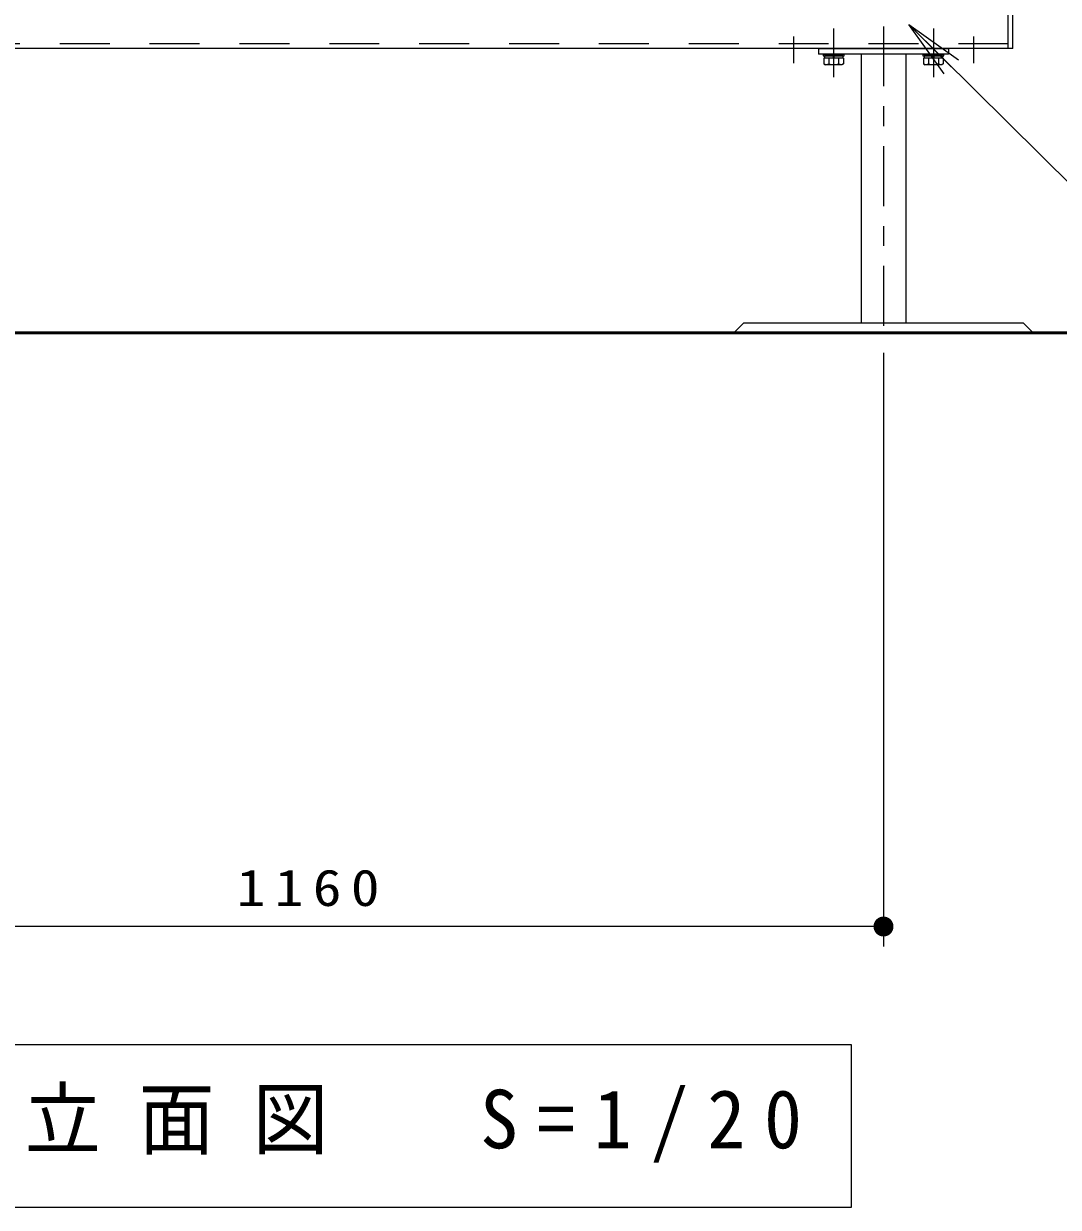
# Model space of a CAD drawing. Units: millimetres on the paper, scale 1:20. Extents: x -385 to 0, y 0 to 267.
# Drawn here: x -272.5 to -220.7, y 72.6 to 131.9 of the extents above; entities that cross this region are included whole.
import ezdxf

# ---------------------------------------------------------------- set-up
doc = ezdxf.new("R2010")
doc.units = ezdxf.units.MM
doc.linetypes.add('USER1', pattern=[4.5, 2.5, -2])
doc.linetypes.add('USER2', pattern=[6, 3, -1, 1, -1])
doc.layers.add('1_20', color=7, linetype='Continuous', lineweight=25)
doc.styles.add('ＭＳ ゴシック', font='')
doc.styles.get('ＭＳ ゴシック').set_extended_font_data('MS Gothic')

# ---------------------------------------------------------------- blocks, each defined once
blk = doc.blocks.new('filled_dot')
at = {"color": 0, "linetype": 'Continuous', "lineweight": -2, "const_width": 1.25}
blk.add_lwpolyline([(-0.625, 0, 1), (0.625, 0, 1)], format="xyb", close=True, dxfattribs=at)

msp = doc.modelspace()

# ---------------------------------------------------------------- linework, layer by layer
at = {"layer": '1_20', "color": 4}
for p, q in [((-223.175, 130.69), (-223.175, 132.94)), ((-222.95, 130.69), (-222.95, 132.94)), ((-222.95, 130.69), (-293.9, 130.69)), ((-232.675, 130.69), (-226.175, 130.69)), ((-232.675, 130.69), (-232.675, 130.39)), ((-226.175, 130.69), (-226.175, 130.39)), ((-226.175, 130.39), (-232.675, 130.39)), ((-230.55, 130.39), (-230.55, 116.94)), ((-228.3, 130.39), (-228.3, 116.94))]:
    msp.add_line(p, q, dxfattribs=at)
at = {"layer": '1_20', "color": 4, "linetype": 'USER2', "lineweight": 13}
for p, q in [((-231.925, 131.685), (-231.925, 129.247)), ((-229.425, 131.788), (-229.425, 116.44)), ((-229.425, 131.788), (-229.425, 116.44)), ((-226.925, 131.685), (-226.925, 129.247)), ((-233.925, 131.29), (-233.925, 129.949)), ((-224.925, 131.29), (-224.925, 129.949))]:
    msp.add_line(p, q, dxfattribs=at)
at = {"layer": '1_20', "lineweight": 13}
for p, q in [((-226.381, 129.411), (-228.161, 131.877)), ((-228.161, 131.877), (-225.677, 130.122)), ((-228.161, 131.877), (-226.029, 129.766)), ((-229.425, 115.44), (-229.425, 85.693)), ((-229.425, 86.693), (-287.425, 86.693)), ((-231.025, 80.759), (-273.825, 80.759)), ((-231.025, 72.626), (-231.025, 80.759)), ((-273.825, 72.626), (-231.025, 72.626))]:
    msp.add_line(p, q, dxfattribs=at)
at = {"layer": '1_20', "color": 4, "linetype": 'USER1', "lineweight": 13}
msp.add_line((-223.175, 130.915), (-293.675, 130.915), dxfattribs=at)
at = {"layer": '1_20'}
for p, q in [((-232.45, 130.39), (-231.4, 130.39)), ((-232.45, 130.39), (-232.45, 130.315)), ((-232.45, 130.315), (-231.4, 130.315)), ((-232.385, 130.315), (-232.385, 130.19)), ((-231.465, 130.315), (-232.385, 130.315)), ((-231.465, 130.19), (-232.385, 130.19)), ((-231.958, 130.315), (-231.925, 130.19)), ((-231.925, 130.315), (-231.891, 130.19)), ((-231.465, 130.315), (-231.465, 130.19)), ((-231.4, 130.315), (-231.4, 130.39)), ((-227.45, 130.39), (-226.4, 130.39)), ((-227.45, 130.39), (-227.45, 130.315)), ((-227.45, 130.315), (-226.4, 130.315)), ((-227.385, 130.315), (-227.385, 130.19)), ((-226.465, 130.315), (-227.385, 130.315)), ((-226.465, 130.19), (-227.385, 130.19)), ((-226.958, 130.315), (-226.925, 130.19)), ((-226.925, 130.315), (-226.891, 130.19)), ((-226.465, 130.315), (-226.465, 130.19)), ((-226.4, 130.315), (-226.4, 130.39)), ((-236.425, 116.94), (-236.925, 116.44)), ((-236.425, 116.94), (-222.425, 116.94)), ((-222.425, 116.94), (-221.925, 116.44))]:
    msp.add_line(p, q, dxfattribs=at)
at = {"layer": '1_20', "color": 131}
for p, q in [((-231.434, 130.19), (-232.416, 130.19)), ((-232.416, 130.19), (-232.416, 129.915)), ((-232.416, 129.915), (-232.337, 129.87)), ((-231.512, 129.87), (-232.337, 129.87)), ((-232.17, 130.19), (-232.17, 129.915)), ((-231.679, 130.19), (-231.679, 129.915)), ((-231.434, 129.915), (-231.512, 129.87)), ((-231.434, 130.19), (-231.434, 129.915)), ((-226.434, 130.19), (-227.416, 130.19)), ((-227.416, 130.19), (-227.416, 129.915)), ((-227.416, 129.915), (-227.337, 129.87)), ((-226.512, 129.87), (-227.337, 129.87)), ((-227.17, 130.19), (-227.17, 129.915)), ((-226.679, 130.19), (-226.679, 129.915)), ((-226.434, 129.915), (-226.512, 129.87)), ((-226.434, 130.19), (-226.434, 129.915))]:
    msp.add_line(p, q, dxfattribs=at)
at = {"layer": '1_20', "lineweight": 50}
msp.add_line((-279.925, 116.44), (-212.19, 116.44), dxfattribs=at)
at = {"layer": '1_20', "lineweight": 13}
msp.add_lwpolyline([(-228.161, 131.877), (-214.953, 118.8), (-190.707, 118.8)], dxfattribs=at)
at = {"layer": '1_20', "color": 131}
for centre, radius, start, end in [((-232.293, 130.128), 0.245, 240.00001, 299.99999), ((-231.925, 130.559), 0.689, 249.136, 290.864), ((-231.557, 130.128), 0.245, 240.00001, 299.99999), ((-227.293, 130.128), 0.245, 240.00001, 299.99999), ((-226.925, 130.559), 0.689, 249.136, 290.864), ((-226.557, 130.128), 0.245, 240.00001, 299.99999)]:
    msp.add_arc(centre, radius, start, end, dxfattribs=at)

# ---------------------------------------------------------------- block references
at = {"layer": '1_20', "lineweight": 13, "xscale": 0.4, "yscale": 0.4, "rotation": 180}
msp.add_blockref('filled_dot', (-229.425, 86.693), dxfattribs=at)

# ---------------------------------------------------------------- texts
at = {"layer": '1_20', "style": 'ＭＳ ゴシック'}
for s, insert, char_height, attachment_point in [('\\T1.33;\\W1.15;1160', (-258.004, 87.693), 1.833, 8), ('\\T1.5;\\W0.95;立面図\u3000S=1/20', (-272.425, 76.693), 2.933, 4)]:
    msp.add_mtext(s, dxfattribs=dict(at, insert=insert, char_height=char_height, attachment_point=attachment_point))

doc.saveas('drawing.dxf')
